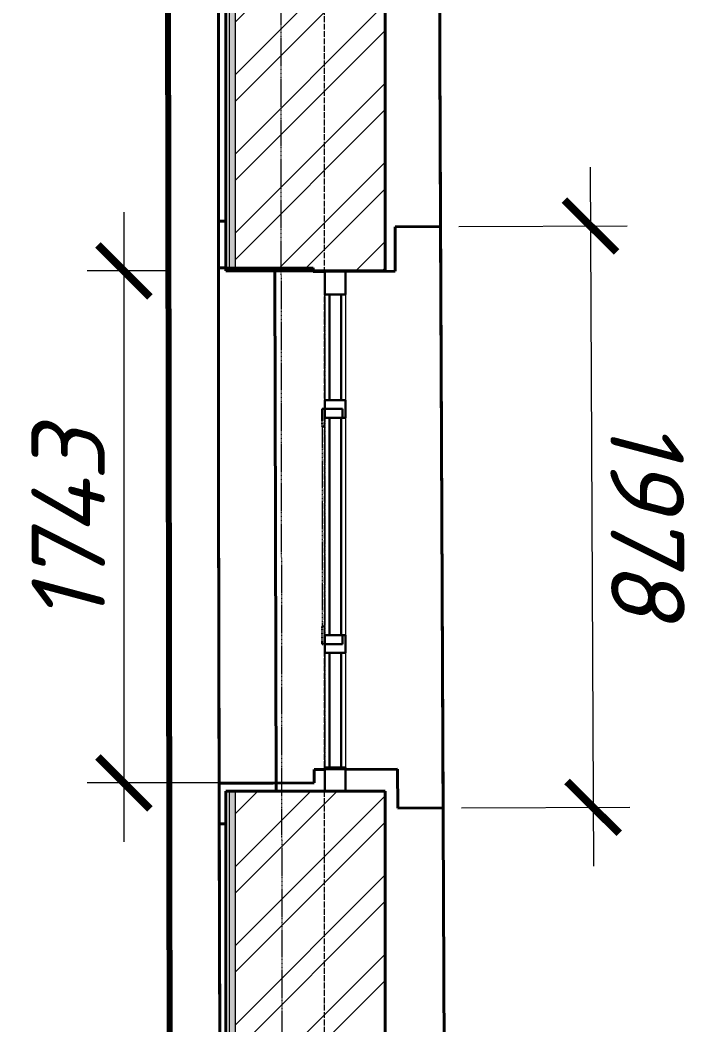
# Model space of a CAD drawing. Header units: millimetres. Extents: x 749182 to 2267578, y 70462 to 311449.
# Drawn here: x 1988295 to 1990595, y 106154 to 109573 of the extents above; entities that cross this region are included whole.
import ezdxf

# ---------------------------------------------------------------- set-up
doc = ezdxf.new("R2010")
doc.units = ezdxf.units.MM
for name, pattern in [('ADSK_Линия сетки', [25, 20, -2.5, 0, -2.5]), ('ADSK_Сверху', [4.5, 3, -1.5]), ('осеваяX2', [4, 2.5, -0.5, 0.5, -0.5])]:
    doc.linetypes.add(name, pattern=pattern)
doc.layers.get('Defpoints').update_dxf_attribs({"color": 255})
for name, color, linetype, lineweight in [('_ Окна', 7, 'Continuous', 30), ('Витраж', 7, 'Continuous', 9), ('Окна', 7, 'Continuous', 18), ('Оси', 165, 'осеваяX2', 13), ('Панели витража', 7, 'Continuous', 9), ('Перекрытие', 7, 'Continuous', 18), ('размеры', 7, 'Continuous', 9), ('Стены', 184, 'Continuous', 40), ('Стены внутренние', 7, 'Continuous', 18), ('Стены наружные', 7, 'Continuous', 18), ('Стены разрез', 7, 'Continuous', 35), ('Стены штриховка', 7, 'Continuous', 18), ('стояки', 7, 'Continuous', 9)]:
    doc.layers.add(name, color=color, linetype=linetype, lineweight=lineweight)
doc.layers.add('планы со стояками отопление_dwg', color=7, linetype='Continuous', lineweight=9, true_color=0x767676)
doc.styles.add('М2', font='isocpeui.ttf')
doc.dimstyles.new('SPDS 1_100', dxfattribs={"dimscale": 100, "dimtxt": 2.5, "dimasz": 1.77, "dimexe": 1.25, "dimexo": 0.625, "dimtad": 1, "dimdec": 0, "dimrnd": 0.001, "dimzin": 9, "dimtxsty": 'М2', "dimblk": 'ARCHTICK', "dimcen": 2.5, "dimdle": 2, "dimclrt": 256, "dimadec": 0, "dimazin": 2, "dimtfac": 0.75, "dimtdec": 0, "dimtmove": 1, "dimatfit": 3, "dimfxl": 0, "dimtolj": 1, "dimlwd": 9, "dimlwe": 9, "dimarcsym": 0})

# ---------------------------------------------------------------- blocks, each defined once
blk = doc.blocks.new('Прямоугольный импост - 70х20_60мм-1441795-01 План 1-го этажа маркировочный')
at = {"layer": 'Витраж', "color": 253, "linetype": 'ADSK_Сверху', "true_color": 0xaaaaaa}
for p, q in [((18660.8, 33151.2), (18590.8, 33151.2)), ((18590.8, 33071.2), (18590.8, 33151.2)), ((18660.8, 33071.2), (18660.8, 33151.2))]:
    blk.add_line(p, q, dxfattribs=at)
blk = doc.blocks.new('Прямоугольный импост - 70х20_60мм-1439130-01 План 1-го этажа маркировочный')
at = {"layer": 'Витраж', "color": 253, "linetype": 'ADSK_Сверху', "true_color": 0xaaaaaa}
for p, q in [((-80, 35), (0, 35)), ((0, 35), (0, -35)), ((0, -35), (-80, -35))]:
    blk.add_line(p, q, dxfattribs=at)
blk = doc.blocks.new('Прямоугольный импост - 70х20_60мм-1439131-01 План 1-го этажа маркировочный')
at = {"layer": 'Витраж', "color": 253, "linetype": 'ADSK_Сверху', "true_color": 0xaaaaaa}
for p, q in [((0, 35), (-80, 35)), ((0, -35), (0, 35)), ((-80, -35), (0, -35))]:
    blk.add_line(p, q, dxfattribs=at)
blk = doc.blocks.new('Витраж-тент со смещением вовне - 60мм 30 сдвиг-1467065-01 План 1-го этажа маркировочный')
at = {"layer": '_ Окна', "color": 253, "linetype": 'ADSK_Сверху', "true_color": 0xaaaaaa}
for p, q in [((-400, 25), (-400, -45)), ((-400, 25), (-370, 25)), ((-400, -45), (-400, 25)), ((400, 25), (370, 25)), ((400, -45), (400, 25)), ((400, -45), (400, 25)), ((-340, -45), (-400, -45)), ((-340, -35), (-340, -45)), ((340, -35), (340, -45)), ((340, -45), (400, -45))]:
    blk.add_line(p, q, dxfattribs=at)
at = {"layer": 'Окна', "color": 253, "linetype": 'ADSK_Сверху', "true_color": 0xaaaaaa}
blk.add_line((-340, -45), (340, -45), dxfattribs=at)
blk = doc.blocks.new('Прямоугольный импост - 70х20_60мм-1240131-01 План 1-го этажа маркировочный')
at = {"layer": 'Витраж', "color": 253, "linetype": 'ADSK_Сверху', "true_color": 0xaaaaaa}
for p, q in [((18590.8, 31381.2), (18590.8, 31461.2)), ((18660.8, 31381.2), (18660.8, 31461.2)), ((18590.8, 31381.2), (18660.8, 31381.2))]:
    blk.add_line(p, q, dxfattribs=at)
blk = doc.blocks.new('Прямоугольный импост - 70х60мм-1426887-01 План 1-го этажа маркировочный')
at = {"layer": 'Витраж', "color": 253, "linetype": 'ADSK_Сверху', "true_color": 0xaaaaaa}
for p, q in [((-6073.8, 27726.3), (-6143.8, 27726.3)), ((-6143.8, 27336.3), (-6143.8, 27726.3)), ((-6073.8, 27336.3), (-6073.8, 27726.3)), ((-6143.8, 27336.3), (-6073.8, 27336.3))]:
    blk.add_line(p, q, dxfattribs=at)
blk = doc.blocks.new('Прямоугольный импост - 70х60мм-1225009-01 План 1-го этажа маркировочный')
at = {"layer": 'Витраж', "color": 253, "linetype": 'ADSK_Сверху', "true_color": 0xaaaaaa}
for p, q in [((-5936, 11391.9), (-6006, 11391.9)), ((-6006, 11031.9), (-6006, 11391.9)), ((-5936, 11031.9), (-5936, 11391.9)), ((-6006, 11031.9), (-5936, 11031.9))]:
    blk.add_line(p, q, dxfattribs=at)
blk = doc.blocks.new('Прямоугольный импост - 70х60мм-1229542-01 План 1-го этажа маркировочный')
at = {"layer": 'Витраж', "color": 253, "linetype": 'ADSK_Сверху', "true_color": 0xaaaaaa}
for p, q in [((3808.5, 35377.6), (3738.5, 35377.6)), ((3738.5, 35377.6), (3738.5, 34637.6)), ((3808.5, 35377.6), (3808.5, 34637.6)), ((3738.5, 34637.6), (3808.5, 34637.6))]:
    blk.add_line(p, q, dxfattribs=at)
blk = doc.blocks.new('Прямоугольный импост - 70х60мм-1439128-01 План 1-го этажа маркировочный')
at = {"layer": 'Витраж', "color": 253, "linetype": 'ADSK_Сверху', "true_color": 0xaaaaaa}
for p, q in [((-30, 35), (30, 35)), ((30, -35), (-30, -35))]:
    blk.add_line(p, q, dxfattribs=at)
blk = doc.blocks.new('Существующие стены 1 эт - Существующие стены 1 эт-653793-01 План 1-го этажа маркировочный')
at = {"layer": 'Стены'}
for p, q in [((31502.1, 36509.1), (31502.4, 33829.4)), ((30749.7, 33271.6), (30749.8, 34245.6)), ((31502.4, 33829.4), (31559.9, 21112.7)), ((30749.6, 32381.6), (30749.7, 33271.6)), ((30749.7, 33271.6), (30749.6, 32381.6)), ((30749.6, 32381.6), (30749.7, 33271.6)), ((30749.7, 33271.6), (30775, 33271.6)), ((30775, 33271.6), (30749.7, 33271.6)), ((31505, 33253.3), (31350.6, 33252.6)), ((31350.6, 33252.6), (31351.3, 33102)), ((31505, 33253.3), (31513.9, 31275.1)), ((30749.6, 33112.6), (30749.6, 32381.6)), ((30775, 33112.6), (30749.6, 33112.6)), ((30941.6, 33102.8), (30945.8, 31332.8)), ((30945.8, 31332.8), (30941.6, 33102.8)), ((31071.3, 33100.7), (31071.3, 33102.8)), ((31112, 33100.9), (31071.3, 33100.7)), ((31351.3, 33102), (31182, 33101.2)), ((30752.3, 31221.6), (30749.6, 32381.6)), ((30752, 31359.5), (30749.6, 32381.6)), ((30749.6, 32381.6), (30752.3, 31221.6)), ((30752.3, 31221.6), (30749.6, 32381.6)), ((31075.3, 31406.1), (31112, 31406.3)), ((31075.4, 31360.3), (31075.3, 31406.1)), ((31182, 31406.6), (31358.9, 31407.4)), ((31358.9, 31407.4), (31359.5, 31274.4)), ((30752, 31359.5), (30935.4, 31360)), ((30935.4, 31360), (31075.4, 31360.3)), ((31359.5, 31274.4), (31513.9, 31275.1)), ((30775, 31221.7), (30752.3, 31221.6)), ((30752.3, 31221.6), (30775, 31221.7)), ((30754.6, 30234.6), (30752.3, 31221.6))]:
    blk.add_line(p, q, dxfattribs=at)
at = {"layer": 'Стены разрез'}
for p, q in [((30749.8, 34410.6), (30749.6, 33112.6)), ((31502.4, 33829.4), (31502.3, 34282.7)), ((31505, 33253.3), (31502.4, 33829.4)), ((31350.6, 33252.6), (31505, 33253.3)), ((31351.3, 33102), (31350.6, 33252.6)), ((30749.6, 33112.6), (30931.3, 33113)), ((30931.3, 33113), (31071.3, 33113.3)), ((31071.3, 33113.3), (31071.3, 33100.7)), ((31071.3, 33100.7), (31351.3, 33102)), ((31358.9, 31407.4), (31075.3, 31406.1)), ((31075.3, 31406.1), (31075.4, 31360.3)), ((31359.5, 31274.4), (31358.9, 31407.4)), ((30935.4, 31360), (30752, 31359.5)), ((30752, 31359.5), (30755, 30092.5)), ((31075.4, 31360.3), (30935.4, 31360)), ((31513.9, 31275.1), (31359.5, 31274.4)), ((31518.6, 30242.4), (31513.9, 31275.1))]:
    blk.add_line(p, q, dxfattribs=at)
blk = doc.blocks.new('Системная панель - _AR_Стекло_40мм_привязка по центру-V102-01 План 1-го этажа маркировочный')
at = {"layer": 'Панели витража', "lineweight": 30}
for p, q in [((180, 20), (-180, 20)), ((-180, 20), (-180, -20)), ((180, -20), (180, 20)), ((-180, -20), (180, -20))]:
    blk.add_line(p, q, dxfattribs=at)
blk = doc.blocks.new('Прямоугольный импост - 70х20_60мм-V103-01 План 1-го этажа маркировочный')
at = {"layer": 'Витраж', "lineweight": 30}
for p, q in [((-80, 35), (0, 35)), ((-80, -35), (-80, 35)), ((0, 35), (0, -35)), ((0, -35), (-80, -35))]:
    blk.add_line(p, q, dxfattribs=at)
blk = doc.blocks.new('Прямоугольный импост - 70х20_60мм-V104-01 План 1-го этажа маркировочный')
at = {"layer": 'Витраж', "lineweight": 30}
for p, q in [((0, 35), (-80, 35)), ((-80, 35), (-80, -35)), ((0, -35), (0, 35)), ((-80, -35), (0, -35))]:
    blk.add_line(p, q, dxfattribs=at)
blk = doc.blocks.new('Системная панель - _AR_Стекло_40мм_привязка по центру-V105-01 План 1-го этажа маркировочный')
at = {"layer": 'Панели витража', "lineweight": 30}
for p, q in [((195, 20), (-195, 20)), ((-195, 20), (-195, -20)), ((195, -20), (195, 20)), ((-195, -20), (195, -20))]:
    blk.add_line(p, q, dxfattribs=at)
blk = doc.blocks.new('Системная панель - _AR_Стекло_40мм_привязка по центру-V106-01 План 1-го этажа маркировочный')
at = {"layer": 'Панели витража', "lineweight": 30}
for p, q in [((370, 20), (-370, 20)), ((-370, 20), (-370, -20)), ((370, -20), (370, 20)), ((-370, -20), (370, -20))]:
    blk.add_line(p, q, dxfattribs=at)
blk = doc.blocks.new('Прямоугольный импост - 70х60мм-V40-01 План 1-го этажа маркировочный')
at = {"layer": 'Витраж'}
for p, q in [((-6006, 9731.9), (-6006, 10091.9)), ((-5936, 10091.9), (-5936, 9731.9))]:
    blk.add_line(p, q, dxfattribs=at)
blk = doc.blocks.new('Прямоугольный импост - 70х60мм-V53-01 План 1-го этажа маркировочный')
at = {"layer": 'Витраж'}
for p, q in [((-6143.8, 39511.2), (-6143.8, 39901.2)), ((-6073.8, 39901.2), (-6073.8, 39511.2))]:
    blk.add_line(p, q, dxfattribs=at)
blk = doc.blocks.new('Прямоугольный импост - 70х60мм-V107-01 План 1-го этажа маркировочный')
at = {"layer": 'Витраж', "lineweight": 30}
for p, q in [((-30, 35), (30, 35)), ((-30, -35), (-30, 35)), ((30, 35), (30, -35)), ((30, -35), (-30, -35))]:
    blk.add_line(p, q, dxfattribs=at)
blk = doc.blocks.new('Прямоугольный импост - 70х60мм-V63-01 План 1-го этажа маркировочный')
at = {"layer": 'Витраж'}
for p, q in [((3738.5, 34637.6), (3738.5, 35377.6)), ((3808.5, 35377.6), (3808.5, 34637.6))]:
    blk.add_line(p, q, dxfattribs=at)
blk = doc.blocks.new('планы со стояками отопление_dwg-1484427-01 План 1-го этажа маркировочный')
at = {"layer": 'стояки', "lineweight": 80}
blk.add_line((202957, 198942.1), (202995.3, 176908.9), dxfattribs=at)
blk = doc.blocks.new('_ArchTick')
at = {"color": 0, "linetype": 'ByBlock', "const_width": 0.15}
blk.add_lwpolyline([(-0.5, -0.5), (0.5, 0.5)], dxfattribs=at)
blk = doc.blocks.new('*D2841')
at = {"layer": 'Defpoints', "color": 0, "lineweight": 20, "transparency": 16777216}
for p in [(1988867.2, 108719.5), (1988647.9, 106976.9), (1989295.6, 106976.9)]:
    blk.add_point(p, dxfattribs=at)
at = {"layer": 'размеры', "color": 0, "lineweight": 9, "transparency": 16777216}
for p, q in [((1988647.9, 108919.5), (1988647.9, 106776.9)), ((1988804.7, 108719.5), (1988522.9, 108719.5)), ((1989233.1, 106976.9), (1988522.9, 106976.9))]:
    blk.add_line(p, q, dxfattribs=at)
at = {"layer": 'размеры', "color": 0, "lineweight": 9, "transparency": 16777216, "xscale": 177, "yscale": 177, "zscale": 177}
for p, rotation in [((1988647.9, 108719.5), 90), ((1988647.9, 106976.9), 270)]:
    blk.add_blockref('_ArchTick', p, dxfattribs=dict(at, rotation=rotation))
at = {"layer": 'размеры', "lineweight": 20, "transparency": 16777216, "insert": (1988458.7, 107848.2), "char_height": 250, "width": 580.928, "attachment_point": 5, "rotation": 90, "style": 'М2'}
blk.add_mtext('\\A1;1743', dxfattribs=at)
blk = doc.blocks.new('*D2842')
at = {"layer": 'Defpoints', "color": 0, "lineweight": 20, "transparency": 16777216}
for p in [(1989725.2, 108869.9), (1989734.2, 106891.7), (1990244.6, 106894)]:
    blk.add_point(p, dxfattribs=at)
at = {"layer": 'размеры', "color": 0, "lineweight": 9, "transparency": 16777216}
for p, q in [((1990234.8, 109072.2), (1990245.6, 106694)), ((1989787.7, 108870.2), (1990360.7, 108872.8)), ((1989796.7, 106892), (1990369.6, 106894.6))]:
    blk.add_line(p, q, dxfattribs=at)
at = {"layer": 'размеры', "color": 0, "lineweight": 9, "transparency": 16777216, "xscale": 177, "yscale": 177, "zscale": 177}
for p, rotation in [((1990235.7, 108872.2), 90.25937611902982), ((1990244.6, 106894), 270.2593761190299)]:
    blk.add_blockref('_ArchTick', p, dxfattribs=dict(at, rotation=rotation))
at = {"layer": 'размеры', "lineweight": 20, "transparency": 16777216, "insert": (1990429.3, 107884), "char_height": 250, "width": 560.473, "attachment_point": 5, "rotation": 270.2594, "style": 'М2'}
blk.add_mtext('\\A1;1978', dxfattribs=at)

msp = doc.modelspace()

# ---------------------------------------------------------------- hatches: boundary and pattern name
at = {"layer": 'Стены внутренние', "lineweight": 9}
h = msp.add_hatch(dxfattribs=at)
h.set_pattern_fill('FP_2', color=256, style=0, pattern_type=2)
h.set_pattern_definition([(0, (1958220.23, 75616.62), (406.4, 101.6), [33.528, -271.272, 33.528, -271.272, -1625.6]), (0, (1958220.23, 75616.62), (406.4, 101.6), [-609.6, 33.528, -576.072, 33.528, -271.272, -711.2]), (0, (1958220.23, 75616.62), (406.4, 101.6), [-1524, 33.528, -169.672, 33.528, -474.472]), (120, (1958372.63, 75667.42), (-291.18818, 301.15272), [33.528, -271.272, 33.528, -271.272, -1625.6]), (120, (1958372.63, 75667.42), (-291.18818, 301.15272), [-609.6, 33.528, -576.072, 33.528, -271.272, -711.2]), (120, (1958372.63, 75667.42), (-291.18818, 301.15272), [-1524, 33.528, -169.672, 33.528, -474.472]), (240, (1958423.43, 75870.62), (-115.21182, -402.75272), [33.528, -271.272, 33.528, -271.272, -1625.6]), (240, (1958423.43, 75870.62), (-115.21182, -402.75272), [-609.6, 33.528, -576.072, 33.528, -271.272, -711.2]), (240, (1958423.43, 75870.62), (-115.21182, -402.75272), [-1524, 33.528, -169.672, 33.528, -474.472])])
h.paths.add_polyline_path([(1989007.2418, 96290.192), (1989027.2418, 96290.263), (1989027.2418, 97881.5391), (1989007.2418, 97881.5391), (1989007.2418, 96290.2277)])
h.paths.add_polyline_path([(1989007.2418, 99651.5391), (1989027.2418, 99651.5391), (1989027.2418, 100899.5153), (1989007.2418, 100899.5153), (1989007.2418, 99743.7732)])
h.paths.add_polyline_path([(1989007.2418, 102669.5153), (1989027.2418, 102669.5153), (1989027.2418, 103929.4915), (1989007.2418, 103929.4915), (1989007.2418, 102675.4269)])
h.paths.add_polyline_path([(1989007.2418, 105699.4915), (1989027.2418, 105699.4915), (1989027.2418, 106949.4591), (1989007.2418, 106949.4591), (1989007.2418, 105709.1643)])
h.paths.add_polyline_path([(1989027.2418, 108719.4591), (1989027.2418, 110021.7467), (1989007.2418, 110021.7467), (1989007.2418, 108719.4591)])
h.paths.add_polyline_path([(1989027.2418, 111791.7467), (1989027.2418, 113042.7448), (1989007.2418, 113042.7448), (1989007.2418, 111791.7467)])
h.paths.add_polyline_path([(1989007.2418, 114812.7448), (1989027.2418, 114812.7448), (1989027.2418, 116071.7466), (1989007.2418, 116071.7466), (1989007.2418, 114819.5922)])
h.paths.add_polyline_path([(1989007.2418, 117841.7466), (1989027.2418, 117841.7466), (1989027.2418, 118611.7457), (1989007.2418, 118611.7457), (1989007.2418, 117848.2593)])
at = {"layer": 'Стены наружные', "lineweight": 9}
h = msp.add_hatch(dxfattribs=at)
h.set_pattern_fill('FP_3', color=256, angle=45, style=0, pattern_type=2)
h.set_pattern_definition([(45, (1958220.23, 75616.62), (-134.70384, 134.70384), []), (45, (1958310.03, 75616.62), (-134.70384, 134.70384), [])])
h.paths.add_polyline_path([(1989365.0544, 96550.6773), (1989537.2418, 96550.6773), (1989537.2418, 97881.5391), (1989027.2418, 97881.5391), (1989027.2418, 96550.6773), (1989154.8043, 96550.6773)])
h.paths.add_polyline_path([(1989027.2418, 99651.5391), (1989537.2418, 99651.5391), (1989537.2418, 100899.5153), (1989027.2418, 100899.5153), (1989027.2418, 100326.3599)])
h.paths.add_polyline_path([(1989027.2418, 102669.5153), (1989537.2418, 102669.5153), (1989537.2418, 103929.4915), (1989027.2418, 103929.4915), (1989027.2418, 102716.6657)])
h.paths.add_polyline_path([(1989365.0544, 105699.4915), (1989537.2418, 105699.4915), (1989537.2418, 106949.4591), (1989027.2418, 106949.4591), (1989027.2418, 105699.4915)])
h.paths.add_polyline_path([(1989151.53, 108719.4591), (1989537.2418, 108719.4591), (1989537.2418, 110021.7467), (1989027.2418, 110021.7467), (1989027.2418, 108719.4591)])
h.paths.add_polyline_path([(1989027.2418, 111791.7467), (1989537.2418, 111791.7467), (1989537.2418, 113042.7448), (1989027.2418, 113042.7448), (1989027.2418, 112277.8893)])
h.paths.add_polyline_path([(1989537.2418, 114812.7448), (1989537.2418, 116071.7466), (1989027.2418, 116071.7466), (1989027.2418, 114812.7448)])
h.paths.add_polyline_path([(1989027.2418, 117841.7466), (1989537.2418, 117841.7466), (1989537.2418, 119141.7457), (1989027.2418, 119141.7457), (1989027.2418, 117852.2209)])

# ---------------------------------------------------------------- linework, layer by layer
at = {"layer": 'Оси', "linetype": 'ADSK_Линия сетки'}
msp.add_line((1989330.1361, 71313.2448), (1989330.1361, 120151.4054), dxfattribs=at)
at = {"layer": 'Перекрытие', "linetype": 'ADSK_Сверху'}
msp.add_line((1989170.666, 118802.058), (1989200.3258, 93709.4574), dxfattribs=at)
at = {"layer": 'Стены внутренние', "lineweight": 40}
for p, q in [((1988995.2418, 110021.7467), (1988995.2418, 108719.4591)), ((1988995.2418, 108719.4591), (1989027.2418, 108719.4591)), ((1988995.2418, 106949.4591), (1988995.2418, 105699.4915)), ((1989027.2418, 106949.4591), (1988995.2418, 106949.4591))]:
    msp.add_line(p, q, dxfattribs=at)
at = {"layer": 'Стены наружные', "lineweight": 40}
for p, q in [((1989537.2418, 108719.4591), (1989537.2418, 110021.7467)), ((1989027.2418, 108719.4591), (1989537.2418, 108719.4591)), ((1989537.2418, 106949.4591), (1989027.2418, 106949.4591)), ((1989537.2418, 105699.4915), (1989537.2418, 106949.4591))]:
    msp.add_line(p, q, dxfattribs=at)
at = {"layer": 'Стены штриховка'}
for p, q in [((1988997.2418, 108719.4591), (1988997.2418, 110021.7467)), ((1989007.2418, 108719.4591), (1989007.2418, 110021.7467)), ((1989027.2418, 108719.4591), (1989027.2418, 110021.7467)), ((1988997.2418, 105699.4915), (1988997.2418, 106949.4591)), ((1989007.2418, 105699.4915), (1989007.2418, 106949.4591)), ((1989027.2418, 105699.4915), (1989027.2418, 106949.4591))]:
    msp.add_line(p, q, dxfattribs=at)

# ---------------------------------------------------------------- block references
at = {"layer": '_ Окна', "color": 253, "linetype": 'ADSK_Сверху', "true_color": 0xaaaaaa, "rotation": 270.0000000000002}
msp.add_blockref('Витраж-тент со смещением вовне - 60мм 30 сдвиг-1467065-01 План 1-го этажа маркировочный', (1989367.2418, 107849.4591), dxfattribs=at)
at = {"layer": 'Витраж', "color": 253, "linetype": 'ADSK_Сверху', "true_color": 0xaaaaaa}
for name, p, rotation in [('Прямоугольный импост - 70х20_60мм-1439131-01 План 1-го этажа маркировочный', (1989367.2418, 108719.4591), 90.00000000000026), ('Прямоугольный импост - 70х20_60мм-1240131-01 План 1-го этажа маркировочный', (2007993.0772, 140100.6457), 180), ('Прямоугольный импост - 70х60мм-1225009-01 План 1-го этажа маркировочный', (1983396.1997, 119671.3843), 180), ('Прямоугольный импост - 70х60мм-1426887-01 План 1-го этажа маркировочный', (1983258.4906, 134755.8063), 180), ('Прямоугольный импост - 70х20_60мм-1441795-01 План 1-го этажа маркировочный', (2007993.0772, 140100.6457), 180)]:
    msp.add_blockref(name, p, dxfattribs=dict(at, rotation=rotation))
at = {"layer": 'Витраж'}
for name, p, rotation in [('Прямоугольный импост - 70х20_60мм-V104-01 План 1-го этажа маркировочный', (1989367.2418, 108719.4591), 90.00000000000026), ('Прямоугольный импост - 70х60мм-V40-01 План 1-го этажа маркировочный', (1983396.1997, 118371.3843), 180), ('Прямоугольный импост - 70х60мм-V53-01 План 1-го этажа маркировочный', (1983258.4906, 146930.6323), 180)]:
    msp.add_blockref(name, p, dxfattribs=dict(at, rotation=rotation))
at = {"layer": 'Витраж', "color": 253, "linetype": 'ADSK_Сверху', "true_color": 0xaaaaaa, "extrusion": (0, 0, -1), "rotation": 269.9999999999997}
for name, p in [('Прямоугольный импост - 70х60мм-1439128-01 План 1-го этажа маркировочный', (-1989367.2418, 108249.4591)), ('Прямоугольный импост - 70х60мм-1439128-01 План 1-го этажа маркировочный', (-1989367.2418, 107449.4591)), ('Прямоугольный импост - 70х20_60мм-1439130-01 План 1-го этажа маркировочный', (-1989367.2418, 106949.4591))]:
    msp.add_blockref(name, p, dxfattribs=at)
at = {"layer": 'Витраж', "extrusion": (0, 0, -1), "rotation": 269.9999999999997}
for name, p in [('Прямоугольный импост - 70х60мм-V107-01 План 1-го этажа маркировочный', (-1989367.2418, 108249.4591)), ('Прямоугольный импост - 70х60мм-V107-01 План 1-го этажа маркировочный', (-1989367.2418, 107449.4591)), ('Прямоугольный импост - 70х20_60мм-V103-01 План 1-го этажа маркировочный', (-1989367.2418, 106949.4591))]:
    msp.add_blockref(name, p, dxfattribs=at)
at = {"layer": 'Витраж', "color": 253, "linetype": 'ADSK_Сверху', "true_color": 0xaaaaaa}
msp.add_blockref('Прямоугольный импост - 70х60мм-1229542-01 План 1-го этажа маркировочный', (1985593.7428, 72841.8166), dxfattribs=at)
at = {"layer": 'Витраж'}
msp.add_blockref('Прямоугольный импост - 70х60мм-V63-01 План 1-го этажа маркировочный', (1985593.7428, 72841.8166), dxfattribs=at)
at = {"layer": 'Панели витража', "rotation": 270.0000000000002}
for name, p in [('Системная панель - _AR_Стекло_40мм_привязка по центру-V102-01 План 1-го этажа маркировочный', (1989367.2418, 108459.4591)), ('Системная панель - _AR_Стекло_40мм_привязка по центру-V106-01 План 1-го этажа маркировочный', (1989367.2418, 107849.4591)), ('Системная панель - _AR_Стекло_40мм_привязка по центру-V105-01 План 1-го этажа маркировочный', (1989367.2418, 107224.4591))]:
    msp.add_blockref(name, p, dxfattribs=at)
at = {"layer": 'планы со стояками отопление_dwg', "color": 6, "true_color": 0xff00ff}
msp.add_blockref('планы со стояками отопление_dwg-1484427-01 План 1-го этажа маркировочный', (1785824.7266, -80460.4271), dxfattribs=at)
at = {"layer": 'Стены', "color": 243, "true_color": 0xbb5389}
msp.add_blockref('Существующие стены 1 эт - Существующие стены 1 эт-653793-01 План 1-го этажа маркировочный', (1958220.2258, 75616.6187), dxfattribs=at)

# ---------------------------------------------------------------- dimensions: what is measured, and where the dimension line sits
at = {"layer": 'размеры', "lineweight": 20}
for base, p1, p2, angle, picture, middle in [((1990244.6497, 106894.0006), (1989725.2078, 108869.901), (1989734.1631, 106891.6897), 270.2593761, '*D2842', (1990429.2799, 107883.9624)), ((1988647.8536, 106976.9243), (1988867.2418, 108719.4591), (1989295.6484, 106976.9243), 90, '*D2841', (1988458.7437, 107848.1917))]:
    dim = msp.add_linear_dim(base=base, p1=p1, p2=p2, angle=angle, dimstyle='SPDS 1_100', dxfattribs=at)
    dim.commit()
    dim.dimension.update_dxf_attribs({"geometry": picture, "text_midpoint": middle})

doc.saveas('drawing.dxf')
